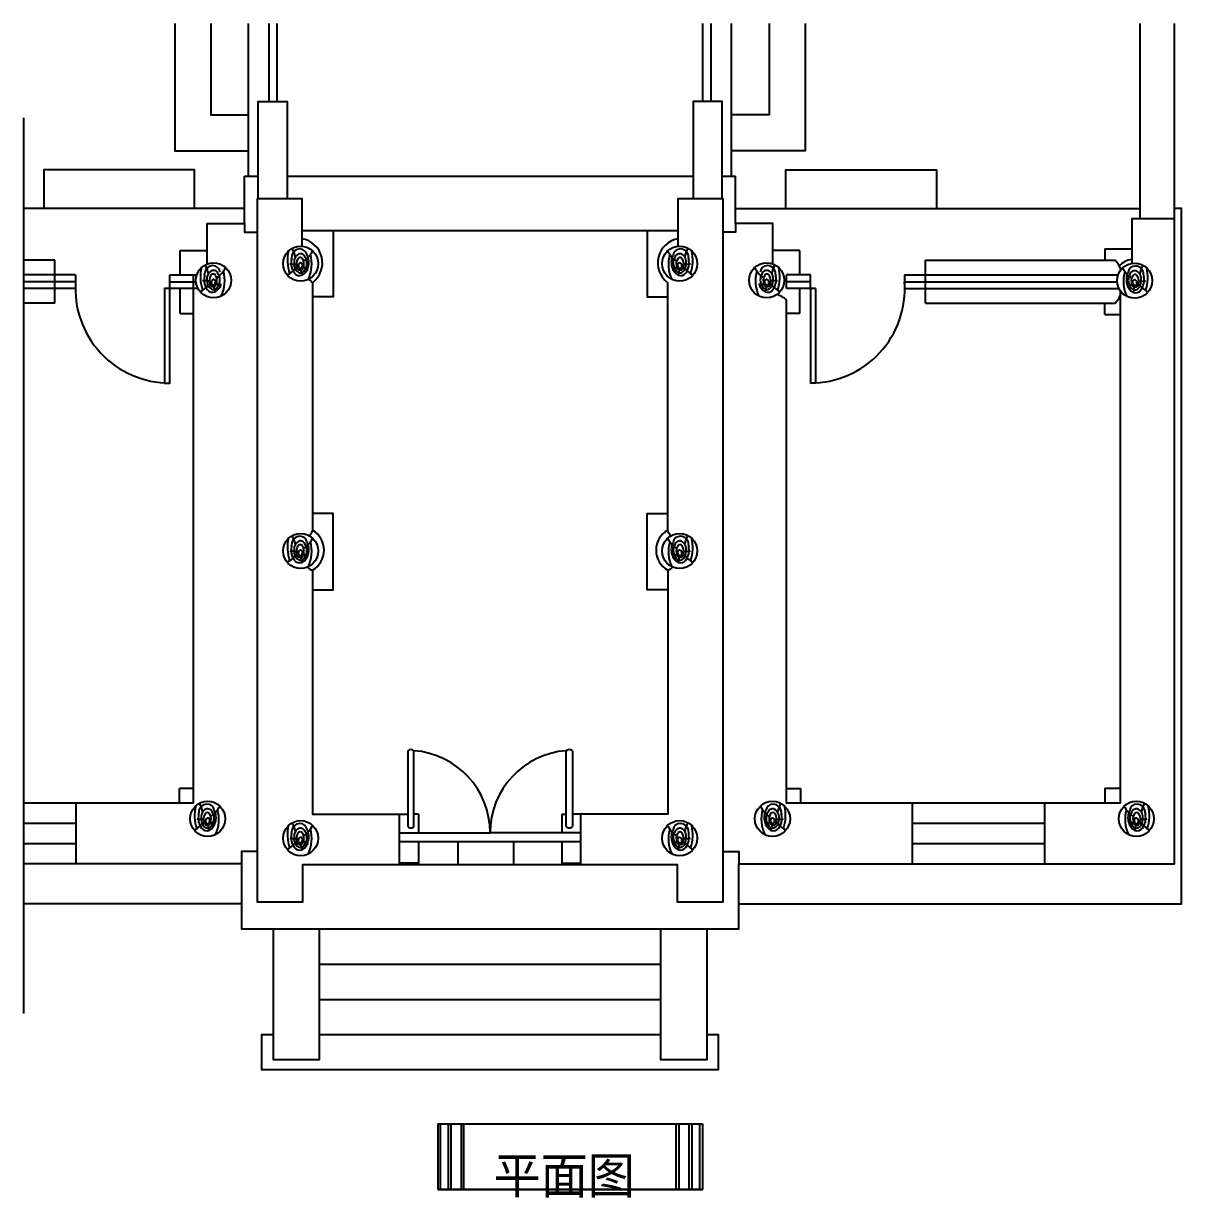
# Model space of a CAD drawing. Header units: metres. Extents: x 261 to 8466, y 7667 to 23492.
# Drawn here: x 261 to 8259, y 7667 to 15776 of the extents above; entities that cross this region are included whole.
import ezdxf

# ---------------------------------------------------------------- set-up
doc = ezdxf.new("R2010")
doc.units = ezdxf.units.M
for name, color, linetype in [('3', 3, 'Continuous'), ('4', 4, 'Continuous'), ('5', 6, 'Continuous'), ('7', 7, 'Continuous'), ('BH', 3, 'Continuous')]:
    doc.layers.add(name, color=color, linetype=linetype)

msp = doc.modelspace()

# ---------------------------------------------------------------- hatches: boundary and pattern name
at = {"layer": 'BH'}
h = msp.add_hatch(dxfattribs=at)
h.set_pattern_fill('AR-B88', scale=48)
h.paths.add_polyline_path([(2399.01, 12392.16), (2399.01, 11865.18), (2257.41, 11865.18), (2257.41, 10315.42), (2857.41, 10315.42), (2915.05, 10315.42), (2915.05, 10753.8, -0.39), (2958.25, 10753.8, -0.39), (3483.85, 10186.64, -0.39), (4009.45, 10753.8, -0.39), (4052.65, 10753.8), (4052.65, 10315.42), (4110.3, 10315.42), (4710.3, 10315.42), (4710.3, 11865.18), (4568.7, 11865.18), (4568.7, 12392.16), (4710.3, 12392.16), (4710.3, 13889.02), (4568.7, 13889.02), (4568.7, 14344.22), (2399.01, 14344.22), (2399.01, 13889.02), (2257.41, 13889.02), (2257.41, 12392.16)])
h.paths.add_polyline_path([(2989.58, 10315.42), (2989.58, 10186.64), (3483.85, 10186.64, 0.39), (2958.25, 10753.8), (2958.25, 10315.42)])
h.paths.add_polyline_path([(3978.13, 10186.64), (3978.13, 10315.42), (4009.45, 10315.42), (4009.45, 10753.8, 0.39), (3483.85, 10186.64)])

# ---------------------------------------------------------------- linework, layer by layer
at = {"layer": '3'}
for p, q in [((1815.81, 14721.84), (1815.81, 15776.48)), ((1957.41, 15238.64), (1957.41, 15776.48)), ((2014.21, 15238.64), (2014.21, 15776.48)), ((4953.5, 15238.64), (4953.5, 15776.48)), ((5010.3, 15238.64), (5010.3, 15776.48)), ((5151.9, 14721.84), (5151.9, 15776.48)), ((261.49, 15124.9), (261.49, 8938.05)), ((1788.61, 14721.84), (1881.41, 14721.84)), ((1788.61, 14497.84), (1788.61, 14721.84)), ((2081.41, 14721.84), (4886.3, 14721.84)), ((5086.3, 14721.84), (5179.1, 14721.84)), ((5179.1, 14497.84), (5179.1, 14721.84)), ((1788.61, 14394.64), (1788.61, 14497.84)), ((5179.1, 14394.64), (5179.1, 14497.84)), ((4783.1, 14344.22), (2184.61, 14344.22)), ((1344.61, 14209.04), (1531.01, 14209.04)), ((1344.61, 14041.04), (1344.61, 14209.04)), ((5623.1, 14209.04), (5436.7, 14209.04)), ((5623.1, 14041.04), (5623.1, 14209.04)), ((7729.33, 14220.24), (7914.73, 14220.24)), ((7729.33, 14220.24), (7729.33, 14141.84)), ((477.58, 13844.24), (477.58, 14141.84)), ((6490.13, 13844.24), (6490.13, 14141.84)), ((621.58, 14039.44), (261.49, 14039.44)), ((621.58, 14039.44), (621.58, 13946.64)), ((1271.81, 14041.04), (1458.95, 14041.04)), ((1271.81, 13945.04), (1271.81, 14041.04)), ((5695.9, 14041.04), (5531.1, 14041.04)), ((5531.1, 13945.04), (5531.1, 14041.04)), ((5695.9, 13945.04), (5695.9, 14041.04)), ((6346.13, 14039.44), (7820.5, 14039.44)), ((6346.13, 14039.44), (6346.13, 13946.64)), ((621.58, 13993.04), (261.49, 13993.04)), ((1271.81, 13993.04), (1453.04, 13993.04)), ((5695.9, 13993.04), (5531.1, 13993.04)), ((6346.13, 13993.04), (7814.02, 13993.04)), ((621.58, 13946.64), (261.49, 13946.64)), ((1344.61, 13773.84), (1344.61, 13945.04)), ((5731.9, 13945.04), (5531.1, 13945.04)), ((5623.1, 13773.84), (5623.1, 13945.04)), ((5695.9, 13945.04), (5695.9, 13293.04)), ((5731.9, 13945.04), (5731.9, 13293.04)), ((6346.13, 13946.64), (7826.11, 13946.64)), ((7729.33, 13765.84), (7729.33, 13844.24)), ((1344.61, 13773.84), (1436.61, 13773.84)), ((5623.1, 13773.84), (5531.1, 13773.84)), ((7729.33, 13765.84), (7834.73, 13765.84)), ((5731.9, 13293.04), (5695.9, 13293.04)), ((1436.61, 10492.24), (1338.21, 10492.24)), ((1338.21, 10392.24), (1338.21, 10492.24)), ((5531.1, 10492.24), (5629.5, 10492.24)), ((5629.5, 10392.24), (5629.5, 10492.24)), ((7729.33, 10494.9), (7729.33, 10392.24)), ((7729.33, 10494.9), (7834.73, 10494.9)), ((261.49, 10252.51), (622.12, 10252.51)), ((6399.19, 10252.51), (7312.79, 10252.51)), ((261.49, 10112.78), (622.12, 10112.78)), ((6399.19, 10112.78), (7312.79, 10112.78)), ((1766.25, 9696.24), (261.49, 9696.24)), ((2306.25, 9280.24), (4661.45, 9280.24)), ((2306.25, 9036.24), (4661.45, 9036.24)), ((2306.25, 8792.24), (4661.45, 8792.24)), ((3121.98, 8175.25), (4950.79, 8175.25)), ((3121.98, 8175.25), (3121.98, 7722.84)), ((3121.98, 8175.25), (3121.98, 7722.84)), ((3140.7, 7722.84), (3140.7, 8175.25)), ((3140.7, 7722.84), (3140.7, 8175.25)), ((3195.28, 8175.25), (3195.28, 7722.84)), ((3195.28, 8175.25), (3195.28, 7722.84)), ((3214, 7722.84), (3214, 8175.25)), ((3214, 7722.84), (3214, 8175.25)), ((3284.67, 8175.25), (3284.67, 7722.84)), ((3284.67, 8175.25), (3284.67, 7722.84)), ((3303.39, 7722.84), (3303.39, 8175.25)), ((3303.39, 7722.84), (3303.39, 8175.25)), ((4769.37, 7722.84), (4769.37, 8175.25)), ((4769.37, 7722.84), (4769.37, 8175.25)), ((4788.09, 8175.25), (4788.09, 7722.84)), ((4788.09, 8175.25), (4788.09, 7722.84)), ((4858.76, 7722.84), (4858.76, 8175.25)), ((4858.76, 7722.84), (4858.76, 8175.25)), ((4877.48, 8175.25), (4877.48, 7722.84)), ((4877.48, 8175.25), (4877.48, 7722.84)), ((4932.07, 7722.84), (4932.07, 8175.25)), ((4932.07, 7722.84), (4932.07, 8175.25)), ((4950.79, 8175.25), (4950.79, 7722.84)), ((4950.79, 8175.25), (4950.79, 7722.84)), ((3121.98, 7722.84), (3140.7, 7722.84)), ((3121.98, 7722.84), (3140.7, 7722.84)), ((4950.79, 7722.84), (4932.07, 7722.84)), ((4950.79, 7722.84), (4932.07, 7722.84))]:
    msp.add_line(p, q, dxfattribs=at)
for points in [[(1307.81, 15776.48), (1307.81, 14897.84), (1815.81, 14897.84)], [(1555.81, 15776.48), (1555.81, 15145.84), (1815.81, 15145.84)], [(5411.9, 15776.48), (5411.9, 15145.84), (5151.9, 15145.84)], [(5659.9, 15776.48), (5659.9, 14897.84), (5151.9, 14897.84)], [(1441.41, 14497.84), (1441.41, 14765.04), (401.41, 14765.04), (401.41, 14497.84)], [(5526.3, 14497.84), (5526.3, 14765.04), (6566.3, 14765.04), (6566.3, 14497.84)], [(5201.45, 9696.24), (8258.73, 9696.24), (8258.73, 14497.84), (8210.73, 14497.84)], [(2399.01, 14344.22), (2399.01, 13889.02), (2257.41, 13889.02)], [(4568.7, 14344.22), (4568.7, 13889.02), (4710.3, 13889.02)], [(477.58, 14141.84), (261.49, 14141.84)], [(6490.13, 14141.84), (7799.42, 14141.84)], [(1467.16, 13945.04), (1235.81, 13945.04), (1235.81, 13293.04), (1271.81, 13293.04), (1271.81, 13945.04)], [(477.58, 13844.24), (261.49, 13844.24)], [(6490.13, 13844.24), (7799.42, 13844.24)], [(4710.3, 11865.18), (4568.7, 11865.18), (4568.7, 12392.16), (4710.3, 12392.16)], [(3121.98, 8175.25), (4950.79, 8175.25)], [(3121.98, 7722.84), (4950.79, 7722.84), (4950.79, 7722.84), (3121.98, 7722.84)]]:
    msp.add_lwpolyline(points, dxfattribs=at)
msp.add_lwpolyline([(4730.07, 12237.19, -0.07), (4710.3, 12276.55), (4710.3, 13986.23)], format="xyb", dxfattribs=at)
for centre, radius, start, end in [((2155.73, 14122.33), 169.89, 306.77, 80.21), ((4811.98, 14122.33), 169.89, 99.79, 233.23), ((2362.88, 14140.29), 278.82, 166.45, 198.83), ((2171.45, 14160.5), 58.36, 91.81, 181.77), ((2009.08, 14147.34), 131.08, 7.01, 35.39), ((2170.23, 14168.23), 50.61, 9.42, 90.7), ((2069.49, 14307.16), 214.71, 306.25, 331.68), ((4898.22, 14307.16), 214.71, 208.32, 233.75), ((4797.48, 14168.23), 50.61, 89.3, 170.58), ((4796.26, 14160.5), 58.36, 358.23, 88.19), ((4958.63, 14147.34), 131.08, 144.61, 172.99), ((4604.83, 14140.29), 278.82, 341.17, 13.55), ((2140.22, 14436.97), 322.41, 262.79, 271.11), ((2221.18, 14120.45), 111.45, 167.49, 216.6), ((2092.55, 14152.7), 21.42, 337.73, 16.24), ((2190.24, 14130.41), 60.76, 116.72, 195.53), ((2185.77, 14105.28), 54.79, 170.69, 230.65), ((2230.29, 14113.55), 83.85, 150.97, 201.94), ((2172.8, 14137.95), 22.71, 54.6, 134.19), ((2183.93, 14101.63), 24.74, 123.29, 194.16), ((2173.87, 14151.49), 34.94, 15.65, 108.27), ((2173.66, 14106.54), 16.12, 324.02, 101.85), ((2128.21, 14115.77), 70.65, 333.01, 35.17), ((2145.74, 14121.35), 73.37, 324.27, 32.63), ((2118.05, 14125.32), 114.22, 344.91, 26.63), ((2006.29, 14114.13), 246.15, 334.63, 15.75), ((4961.41, 14114.13), 246.15, 164.25, 205.37), ((4849.66, 14125.32), 114.22, 153.37, 195.09), ((4821.97, 14121.35), 73.37, 147.37, 215.73), ((4793.84, 14151.49), 34.94, 71.73, 164.35), ((4839.5, 14115.77), 70.65, 144.83, 206.99), ((4794.05, 14106.54), 16.12, 78.15, 215.98), ((4794.9, 14137.95), 22.71, 45.81, 125.4), ((4783.78, 14101.63), 24.74, 345.84, 56.71), ((4777.47, 14130.41), 60.76, 344.47, 63.28), ((4737.42, 14113.55), 83.85, 338.06, 29.03), ((4781.94, 14105.28), 54.79, 309.35, 9.31), ((4827.49, 14436.97), 322.41, 268.89, 277.21), ((4746.53, 14120.45), 111.45, 323.4, 12.51), ((4875.16, 14152.7), 21.42, 163.76, 202.27), ((7682.96, 14025.34), 164.73, 17.56, 45.01), ((7930.22, 14016.13), 131.16, 96.78, 140.07), ((1761.8, 14025.44), 278.82, 166.45, 198.83), ((1620.1, 14005.6), 111.45, 167.49, 216.6), ((1491.47, 14037.86), 21.42, 337.73, 16.24), ((1570.37, 14045.65), 58.36, 91.81, 181.77), ((1408, 14032.5), 131.08, 7.01, 35.39), ((1589.16, 14015.56), 60.76, 116.72, 195.53), ((1629.21, 13998.7), 83.85, 150.97, 201.94), ((1571.73, 14023.11), 22.71, 54.6, 134.19), ((1572.79, 14036.65), 34.94, 15.65, 108.27), ((1569.15, 14053.38), 50.61, 9.42, 90.7), ((1527.13, 14000.92), 70.65, 333.01, 35.17), ((1468.41, 14192.31), 214.71, 306.25, 331.68), ((1544.66, 14006.51), 73.37, 324.27, 32.63), ((1405.22, 13999.29), 246.15, 334.63, 15.75), ((1959.46, 14249.5), 244.33, 300.32, 320.71), ((2169.5, 14081.3), 46.63, 215.83, 290.67), ((2173.79, 14085.9), 32.35, 225.28, 346.79), ((2171.2, 14099.48), 25.44, 222.72, 321.68), ((2173.14, 14099.63), 13.8, 197.07, 349.29), ((1913.57, 13995.11), 275.7, 8.88, 19.22), ((2142.42, 14113.98), 87.86, 299.71, 347.91), ((2147.56, 14000.79), 103.93, 40.91, 67.87), ((4825.29, 14113.98), 87.86, 192.09, 240.29), ((4820.15, 14000.79), 103.93, 112.13, 139.09), ((4793.92, 14085.9), 32.35, 193.21, 314.72), ((4796.5, 14099.48), 25.44, 218.32, 317.28), ((4794.57, 14099.63), 13.8, 190.71, 342.93), ((5054.14, 13995.11), 275.7, 160.78, 171.12), ((4798.2, 14081.3), 46.63, 249.33, 324.17), ((5008.25, 14249.5), 244.33, 219.29, 239.68), ((5499.3, 14192.31), 214.71, 208.32, 233.75), ((5562.49, 13999.29), 246.15, 164.25, 205.37), ((5398.56, 14053.38), 50.61, 89.3, 170.58), ((5423.05, 14006.51), 73.37, 147.37, 215.73), ((5394.92, 14036.65), 34.94, 71.73, 164.35), ((5440.57, 14000.92), 70.65, 144.83, 206.99), ((5395.98, 14023.11), 22.71, 45.81, 125.4), ((5397.34, 14045.65), 58.36, 358.23, 88.19), ((5378.55, 14015.56), 60.76, 344.47, 63.28), ((5338.5, 13998.7), 83.85, 338.06, 29.03), ((5559.71, 14032.5), 131.08, 144.61, 172.99), ((5347.61, 14005.6), 111.45, 323.4, 12.51), ((5476.24, 14037.86), 21.42, 163.76, 202.27), ((5205.9, 14025.44), 278.82, 341.17, 13.55), ((8040.6, 14189.59), 214.71, 208.32, 233.75), ((8103.8, 13996.57), 246.15, 164.25, 205.37), ((7992.04, 14007.75), 114.22, 153.37, 195.09), ((7939.86, 14050.66), 50.61, 89.3, 170.58), ((7964.36, 14003.79), 73.37, 147.37, 215.73), ((7936.22, 14033.93), 34.94, 71.73, 164.35), ((7981.88, 13998.2), 70.65, 144.83, 206.99), ((7937.29, 14020.39), 22.71, 45.81, 125.4), ((7938.65, 14042.93), 58.36, 358.23, 88.19), ((7919.85, 14012.84), 60.76, 344.47, 63.28), ((7879.8, 13995.98), 83.85, 338.06, 29.03), ((8101.01, 14029.78), 131.08, 144.61, 172.99), ((8017.55, 14035.14), 21.42, 163.76, 202.27), ((7747.21, 14022.72), 278.82, 341.17, 13.55), ((1271.81, 13945.04), 652, 175.78, 270), ((1358.38, 14134.65), 244.33, 300.32, 320.71), ((1539.14, 14322.12), 322.41, 262.79, 271.11), ((1584.69, 13990.44), 54.79, 170.69, 230.65), ((1572.71, 13971.06), 32.35, 225.28, 346.79), ((1570.13, 13984.64), 25.44, 222.72, 321.68), ((1582.85, 13986.79), 24.74, 123.29, 194.16), ((1572.06, 13984.79), 13.8, 197.07, 349.29), ((1572.58, 13991.69), 16.12, 324.02, 101.85), ((1312.49, 13880.26), 275.7, 8.88, 19.22), ((1541.34, 13999.14), 87.86, 299.71, 347.91), ((1546.48, 13885.95), 103.93, 40.91, 67.87), ((5426.37, 13999.14), 87.86, 192.09, 240.29), ((5421.23, 13885.95), 103.93, 112.13, 139.09), ((5394.99, 13971.06), 32.35, 193.21, 314.72), ((5397.58, 13984.64), 25.44, 218.32, 317.28), ((5395.12, 13991.69), 16.12, 78.15, 215.98), ((5395.64, 13984.79), 13.8, 190.71, 342.93), ((5655.22, 13880.26), 275.7, 160.78, 171.12), ((5384.86, 13986.79), 24.74, 345.84, 56.71), ((5383.02, 13990.44), 54.79, 309.35, 9.31), ((5609.33, 14134.65), 244.33, 219.29, 239.68), ((5428.57, 14322.12), 322.41, 268.89, 277.21), ((5695.9, 13945.04), 652, 270, 4.22), ((7967.67, 13996.42), 87.86, 192.09, 240.29), ((7962.53, 13883.23), 103.93, 112.13, 139.09), ((7936.3, 13968.34), 32.35, 193.21, 314.72), ((7938.89, 13981.92), 25.44, 218.32, 317.28), ((7936.43, 13988.97), 16.12, 78.15, 215.98), ((7936.95, 13982.07), 13.8, 190.71, 342.93), ((8196.52, 13877.54), 275.7, 160.78, 171.12), ((7926.16, 13984.07), 24.74, 345.84, 56.71), ((7924.33, 13987.72), 54.79, 309.35, 9.31), ((8150.63, 14131.93), 244.33, 219.29, 239.68), ((7969.87, 14319.4), 322.41, 268.89, 277.21), ((7888.92, 14002.88), 111.45, 323.4, 12.51), ((1568.43, 13966.46), 46.63, 215.83, 290.67), ((5399.28, 13966.46), 46.63, 249.33, 324.17), ((7682.96, 13960.74), 164.73, 314.99, 337.12), ((7930.22, 13969.96), 131.16, 219.93, 223.28), ((7940.59, 13963.74), 46.63, 249.33, 324.17), ((2178.95, 12138.76), 158.57, 299.66, 60.34), ((4788.76, 12138.76), 158.57, 119.66, 240.34), ((2362.88, 12156.29), 278.82, 166.45, 198.83), ((2092.55, 12168.7), 21.42, 337.73, 16.24), ((2171.45, 12176.5), 58.36, 91.81, 181.77), ((2009.08, 12163.34), 131.08, 7.01, 35.39), ((2190.24, 12146.41), 60.76, 116.72, 195.53), ((2230.29, 12129.55), 83.85, 150.97, 201.94), ((2172.8, 12153.95), 22.71, 54.6, 134.19), ((2173.87, 12167.49), 34.94, 15.65, 108.27), ((2170.23, 12184.23), 50.61, 9.42, 90.7), ((2128.21, 12131.77), 70.65, 333.01, 35.17), ((2069.49, 12323.16), 214.71, 306.25, 331.68), ((2145.74, 12137.35), 73.37, 324.27, 32.63), ((2118.05, 12141.32), 114.22, 344.91, 26.63), ((2006.29, 12130.13), 246.15, 334.63, 15.75), ((4898.22, 12323.16), 214.71, 208.32, 233.75), ((4961.41, 12130.13), 246.15, 164.25, 205.37), ((4849.66, 12141.32), 114.22, 153.37, 195.09), ((4797.48, 12184.23), 50.61, 89.3, 170.58), ((4821.97, 12137.35), 73.37, 147.37, 215.73), ((4793.84, 12167.49), 34.94, 71.73, 164.35), ((4839.5, 12131.77), 70.65, 144.83, 206.99), ((4794.9, 12153.95), 22.71, 45.81, 125.4), ((4796.26, 12176.5), 58.36, 358.23, 88.19), ((4777.47, 12146.41), 60.76, 344.47, 63.28), ((4737.42, 12129.55), 83.85, 338.06, 29.03), ((4958.63, 12163.34), 131.08, 144.61, 172.99), ((4875.16, 12168.7), 21.42, 163.76, 202.27), ((4604.83, 12156.29), 278.82, 341.17, 13.55), ((1959.46, 12265.5), 244.33, 300.32, 320.71), ((2140.22, 12452.97), 322.41, 262.79, 271.11), ((2221.18, 12136.45), 111.45, 167.49, 216.6), ((2185.77, 12121.28), 54.79, 170.69, 230.65), ((2173.79, 12101.9), 32.35, 225.28, 346.79), ((2171.2, 12115.48), 25.44, 222.72, 321.68), ((2183.93, 12117.63), 24.74, 123.29, 194.16), ((2173.14, 12115.63), 13.8, 197.07, 349.29), ((2173.66, 12122.54), 16.12, 324.02, 101.85), ((1913.57, 12011.11), 275.7, 8.88, 19.22), ((2142.42, 12129.98), 87.86, 299.71, 347.91), ((2147.56, 12016.79), 103.93, 40.91, 67.87), ((4825.29, 12129.98), 87.86, 192.09, 240.29), ((4820.15, 12016.79), 103.93, 112.13, 139.09), ((4793.92, 12101.9), 32.35, 193.21, 314.72), ((4796.5, 12115.48), 25.44, 218.32, 317.28), ((4794.05, 12122.54), 16.12, 78.15, 215.98), ((4794.57, 12115.63), 13.8, 190.71, 342.93), ((5054.14, 12011.11), 275.7, 160.78, 171.12), ((4783.78, 12117.63), 24.74, 345.84, 56.71), ((4781.94, 12121.28), 54.79, 309.35, 9.31), ((5008.25, 12265.5), 244.33, 219.29, 239.68), ((4827.49, 12452.97), 322.41, 268.89, 277.21), ((4746.53, 12136.45), 111.45, 323.4, 12.51), ((2169.5, 12097.3), 46.63, 215.83, 290.67), ((4798.2, 12097.3), 46.63, 249.33, 324.17), ((1530.25, 10326.13), 58.36, 91.81, 181.77), ((1367.88, 10312.98), 131.08, 7.01, 35.39), ((1529.03, 10333.86), 50.61, 9.42, 90.7), ((5438.68, 10333.86), 50.61, 89.3, 170.58), ((5437.46, 10326.13), 58.36, 358.23, 88.19), ((5599.83, 10312.98), 131.08, 144.61, 172.99), ((7951.01, 10333.86), 50.61, 89.3, 170.58), ((7949.79, 10326.13), 58.36, 358.23, 88.19), ((8112.16, 10312.98), 131.08, 144.61, 172.99), ((1721.68, 10305.92), 278.82, 166.45, 198.83), ((1579.98, 10286.09), 111.45, 167.49, 216.6), ((1451.35, 10318.34), 21.42, 337.73, 16.24), ((1549.04, 10296.04), 60.76, 116.72, 195.53), ((1589.09, 10279.19), 83.85, 150.97, 201.94), ((1531.6, 10303.59), 22.71, 54.6, 134.19), ((1532.67, 10317.13), 34.94, 15.65, 108.27), ((1487.01, 10281.4), 70.65, 333.01, 35.17), ((1428.29, 10472.79), 214.71, 306.25, 331.68), ((1504.54, 10286.99), 73.37, 324.27, 32.63), ((1476.85, 10290.95), 114.22, 344.91, 26.63), ((1365.09, 10279.77), 246.15, 334.63, 15.75), ((5539.42, 10472.79), 214.71, 208.32, 233.75), ((5602.61, 10279.77), 246.15, 164.25, 205.37), ((5490.86, 10290.95), 114.22, 153.37, 195.09), ((5463.17, 10286.99), 73.37, 147.37, 215.73), ((5435.04, 10317.13), 34.94, 71.73, 164.35), ((5480.69, 10281.4), 70.65, 144.83, 206.99), ((5436.1, 10303.59), 22.71, 45.81, 125.4), ((5418.67, 10296.04), 60.76, 344.47, 63.28), ((5378.62, 10279.19), 83.85, 338.06, 29.03), ((5387.73, 10286.09), 111.45, 323.4, 12.51), ((5516.36, 10318.34), 21.42, 163.76, 202.27), ((5246.02, 10305.92), 278.82, 341.17, 13.55), ((8051.75, 10472.79), 214.71, 208.32, 233.75), ((8114.95, 10279.77), 246.15, 164.25, 205.37), ((8003.19, 10290.95), 114.22, 153.37, 195.09), ((7975.5, 10286.99), 73.37, 147.37, 215.73), ((7947.37, 10317.13), 34.94, 71.73, 164.35), ((7993.03, 10281.4), 70.65, 144.83, 206.99), ((7948.44, 10303.59), 22.71, 45.81, 125.4), ((7931, 10296.04), 60.76, 344.47, 63.28), ((7890.95, 10279.19), 83.85, 338.06, 29.03), ((7900.06, 10286.09), 111.45, 323.4, 12.51), ((8028.69, 10318.34), 21.42, 163.76, 202.27), ((7758.36, 10305.92), 278.82, 341.17, 13.55), ((1318.26, 10415.13), 244.33, 300.32, 320.71), ((1499.02, 10602.6), 322.41, 262.79, 271.11), ((1544.57, 10270.92), 54.79, 170.69, 230.65), ((1528.31, 10246.94), 46.63, 215.83, 290.67), ((1532.59, 10251.54), 32.35, 225.28, 346.79), ((1530, 10265.12), 25.44, 222.72, 321.68), ((1542.73, 10267.27), 24.74, 123.29, 194.16), ((1531.94, 10265.27), 13.8, 197.07, 349.29), ((1532.46, 10272.17), 16.12, 324.02, 101.85), ((1272.37, 10160.75), 275.7, 8.88, 19.22), ((1501.22, 10279.62), 87.86, 299.71, 347.91), ((1506.36, 10166.43), 103.93, 40.91, 67.87), ((2362.88, 10172.29), 278.82, 166.45, 198.83), ((2171.45, 10192.5), 58.36, 91.81, 181.77), ((2009.08, 10179.34), 131.08, 7.01, 35.39), ((2173.87, 10183.49), 34.94, 15.65, 108.27), ((2170.23, 10200.23), 50.61, 9.42, 90.7), ((2069.49, 10339.16), 214.71, 306.25, 331.68), ((4898.22, 10339.16), 214.71, 208.32, 233.75), ((4797.48, 10200.23), 50.61, 89.3, 170.58), ((4793.84, 10183.49), 34.94, 71.73, 164.35), ((4796.26, 10192.5), 58.36, 358.23, 88.19), ((4958.63, 10179.34), 131.08, 144.61, 172.99), ((4604.83, 10172.29), 278.82, 341.17, 13.55), ((5466.49, 10279.62), 87.86, 192.09, 240.29), ((5461.35, 10166.43), 103.93, 112.13, 139.09), ((5435.11, 10251.54), 32.35, 193.21, 314.72), ((5437.7, 10265.12), 25.44, 218.32, 317.28), ((5435.24, 10272.17), 16.12, 78.15, 215.98), ((5435.77, 10265.27), 13.8, 190.71, 342.93), ((5695.34, 10160.75), 275.7, 160.78, 171.12), ((5439.4, 10246.94), 46.63, 249.33, 324.17), ((5424.98, 10267.27), 24.74, 345.84, 56.71), ((5423.14, 10270.92), 54.79, 309.35, 9.31), ((5649.45, 10415.13), 244.33, 219.29, 239.68), ((5468.69, 10602.6), 322.41, 268.89, 277.21), ((7978.82, 10279.62), 87.86, 192.09, 240.29), ((7973.68, 10166.43), 103.93, 112.13, 139.09), ((7947.45, 10251.54), 32.35, 193.21, 314.72), ((7950.04, 10265.12), 25.44, 218.32, 317.28), ((7947.58, 10272.17), 16.12, 78.15, 215.98), ((7948.1, 10265.27), 13.8, 190.71, 342.93), ((8207.67, 10160.75), 275.7, 160.78, 171.12), ((7951.73, 10246.94), 46.63, 249.33, 324.17), ((7937.31, 10267.27), 24.74, 345.84, 56.71), ((7935.47, 10270.92), 54.79, 309.35, 9.31), ((8161.78, 10415.13), 244.33, 219.29, 239.68), ((7981.02, 10602.6), 322.41, 268.89, 277.21), ((2140.22, 10468.97), 322.41, 262.79, 271.11), ((2221.18, 10152.45), 111.45, 167.49, 216.6), ((2092.55, 10184.7), 21.42, 337.73, 16.24), ((2190.24, 10162.41), 60.76, 116.72, 195.53), ((2185.77, 10137.28), 54.79, 170.69, 230.65), ((2230.29, 10145.55), 83.85, 150.97, 201.94), ((2172.8, 10169.95), 22.71, 54.6, 134.19), ((2183.93, 10133.63), 24.74, 123.29, 194.16), ((2173.66, 10138.54), 16.12, 324.02, 101.85), ((2128.21, 10147.77), 70.65, 333.01, 35.17), ((2145.74, 10153.35), 73.37, 324.27, 32.63), ((2118.05, 10157.32), 114.22, 344.91, 26.63), ((2006.29, 10146.13), 246.15, 334.63, 15.75), ((4961.41, 10146.13), 246.15, 164.25, 205.37), ((4849.66, 10157.32), 114.22, 153.37, 195.09), ((4821.97, 10153.35), 73.37, 147.37, 215.73), ((4839.5, 10147.77), 70.65, 144.83, 206.99), ((4794.05, 10138.54), 16.12, 78.15, 215.98), ((4794.9, 10169.95), 22.71, 45.81, 125.4), ((4783.78, 10133.63), 24.74, 345.84, 56.71), ((4777.47, 10162.41), 60.76, 344.47, 63.28), ((4737.42, 10145.55), 83.85, 338.06, 29.03), ((4781.94, 10137.28), 54.79, 309.35, 9.31), ((4827.49, 10468.97), 322.41, 268.89, 277.21), ((4746.53, 10152.45), 111.45, 323.4, 12.51), ((4875.16, 10184.7), 21.42, 163.76, 202.27), ((1959.46, 10281.5), 244.33, 300.32, 320.71), ((2169.5, 10113.3), 46.63, 215.83, 290.67), ((2173.79, 10117.9), 32.35, 225.28, 346.79), ((2171.2, 10131.48), 25.44, 222.72, 321.68), ((2173.14, 10131.63), 13.8, 197.07, 349.29), ((1913.57, 10027.11), 275.7, 8.88, 19.22), ((2142.42, 10145.98), 87.86, 299.71, 347.91), ((2147.56, 10032.79), 103.93, 40.91, 67.87), ((4825.29, 10145.98), 87.86, 192.09, 240.29), ((4820.15, 10032.79), 103.93, 112.13, 139.09), ((4793.92, 10117.9), 32.35, 193.21, 314.72), ((4796.5, 10131.48), 25.44, 218.32, 317.28), ((4794.57, 10131.63), 13.8, 190.71, 342.93), ((5054.14, 10027.11), 275.7, 160.78, 171.12), ((4798.2, 10113.3), 46.63, 249.33, 324.17), ((5008.25, 10281.5), 244.33, 219.29, 239.68)]:
    msp.add_arc(centre, radius, start, end, dxfattribs=at)
at = {"layer": '4'}
for p, q in [((7969.93, 15776.48), (7969.93, 14426.21)), ((1436.61, 10392.24), (1436.61, 14041.04)), ((1436.61, 10392.24), (261.49, 10392.24)), ((2989.58, 10315.42), (2958.25, 10315.42)), ((2989.58, 10315.42), (2989.58, 10186.64)), ((3978.13, 10315.42), (3978.13, 10186.64)), ((3978.13, 10315.42), (4009.45, 10315.42))]:
    msp.add_line(p, q, dxfattribs=at)
for points in [[(5090.3, 10057.84), (5201.45, 10057.84), (5201.45, 9973.04), (8210.73, 9973.04), (8210.73, 15776.48)], [(1881.41, 14566.64), (1881.41, 15238.64), (2081.41, 15238.64), (2081.41, 14566.64)], [(5086.3, 14566.64), (5086.3, 15238.64), (4886.3, 15238.64), (4886.3, 14566.64)], [(4783.1, 14238.24), (4783.1, 14566.64), (5090.3, 14566.64), (5090.3, 9706.64), (4778.3, 9706.64), (4778.3, 9965.04), (2189.41, 9965.04), (2189.41, 9706.64), (1877.41, 9706.64), (1877.41, 14566.64)], [(1877.41, 14566.64), (2184.61, 14566.64), (2184.61, 14238.24)], [(1531.01, 14115.93), (1531.01, 14394.64), (1788.61, 14394.64), (1788.61, 14334.64), (1877.41, 14334.64)], [(5436.7, 14115.93), (5436.7, 14394.64), (5179.1, 14394.64), (5179.1, 14334.64), (5090.3, 14334.64)], [(8210.73, 14426.21), (7914.73, 14426.21), (7914.73, 14119.34)], [(2989.58, 10127.44), (2989.58, 9976.22), (2857.41, 9976.22), (2857.41, 10315.42), (2915.05, 10315.42)], [(3978.13, 10127.44), (3978.13, 9976.22), (4110.3, 9976.22), (4110.3, 10315.42), (4052.65, 10315.42)], [(1877.41, 10057.84), (1766.25, 10057.84), (1766.25, 9973.04), (261.49, 9973.04)]]:
    msp.add_lwpolyline(points, dxfattribs=at)
for points in [[(2233.37, 14011.08, 0.04), (2257.41, 13986.23), (2257.41, 12276.55, -0.07), (2237.64, 12237.19)], [(7834.73, 13931.75), (7834.73, 10392.24), (5531.1, 10392.24), (5531.1, 13867.55, 0.08), (5465.65, 13904.86, 0.08)], [(2223.51, 12022.23, 0.21), (2257.41, 12000.96), (2257.41, 10315.42), (2857.41, 10315.42)], [(4744.2, 12022.23, -0.21), (4710.3, 12000.96), (4710.3, 10315.42), (4110.3, 10315.42)]]:
    msp.add_lwpolyline(points, format="xyb", dxfattribs=at)
at = {"layer": '5'}
for centre in [(2175, 14117.37), (4792.7, 14117.37), (1573.93, 14002.52), (5393.78, 14002.52), (7935.09, 13999.8), (2175, 12133.37), (4792.7, 12133.37), (1533.81, 10283), (5433.9, 10283), (7946.23, 10283), (2175, 10149.37), (4792.7, 10149.37)]:
    msp.add_circle(centre, 121.26, dxfattribs=at)
at = {"layer": '7'}
for p, q in [((1788.61, 14497.84), (261.49, 14497.84)), ((5179.1, 14497.84), (7969.93, 14497.84)), ((2915.05, 10753.8), (2915.05, 10230.74)), ((2958.25, 10230.08), (2958.25, 10753.8)), ((4009.45, 10230.08), (4009.45, 10753.8)), ((4052.65, 10753.8), (4052.65, 10230.74)), ((622.12, 10392.24), (622.12, 9973.04)), ((6399.19, 10392.24), (6399.19, 9973.04)), ((7312.79, 10392.24), (7312.79, 9973.04)), ((2857.41, 10186.64), (3483.85, 10186.64)), ((4110.3, 10186.64), (3483.85, 10186.64)), ((2857.41, 10127.44), (4110.3, 10127.44))]:
    msp.add_line(p, q, dxfattribs=at)
for points in [[(2257.41, 11865.18), (2399.01, 11865.18), (2399.01, 12392.16), (2257.41, 12392.16)], [(1766.25, 9973.04), (1766.25, 9524.24), (5201.45, 9524.24), (5201.45, 9973.04)], [(1984.65, 9524.24), (1984.65, 8620.24), (2306.25, 8620.24), (2306.25, 9524.24)], [(4661.45, 9524.24), (4661.45, 8620.24), (4983.05, 8620.24), (4983.05, 9524.24)], [(4983.05, 8792.24), (5059.05, 8792.24), (5059.05, 8548.24), (1908.65, 8548.24), (1908.65, 8792.24), (1984.65, 8792.24)]]:
    msp.add_lwpolyline(points, dxfattribs=at)
for centre, radius, start, end in [((2936.65, 10730.09), 32.07, 47.67, 132.33), ((2915.05, 10186.64), 568.8, 0, 85.64), ((4052.65, 10186.64), 568.8, 94.36, 180), ((4031.05, 10730.09), 32.07, 47.67, 132.33), ((2936.92, 10247.92), 27.81, 218.15, 320.1), ((4030.79, 10247.92), 27.81, 219.9, 321.85)]:
    msp.add_arc(centre, radius, start, end, dxfattribs=at)
at = {"layer": 'BH'}
for p, q in [((3262.13, 10127.44), (3262.13, 9965.04)), ((3646.13, 10127.44), (3646.13, 9965.04))]:
    msp.add_line(p, q, dxfattribs=at)

# ---------------------------------------------------------------- texts
at = {"layer": '3', "insert": (3508.47, 7944.69), "char_height": 250, "attachment_point": 1}
msp.add_mtext('平面图', dxfattribs=at)

doc.saveas('drawing.dxf')
